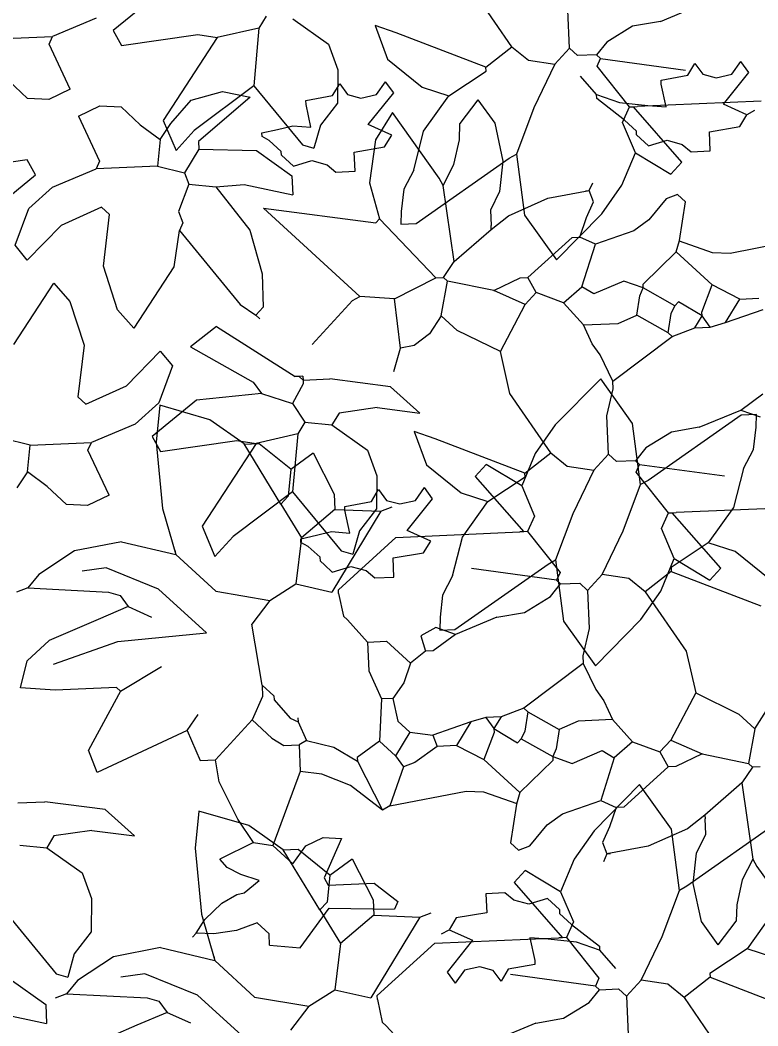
# Model space of a CAD drawing. Header units: centimetres. Extents: x 5667 to 17750, y 274 to 6203.
# Drawn here: x 13487.9 to 13549.3, y 1588.6 to 1672.4 of the extents above; entities that cross this region are included whole.
import ezdxf

# ---------------------------------------------------------------- set-up
doc = ezdxf.new("R2010")
doc.units = ezdxf.units.CM
doc.header["$MEASUREMENT"] = 0
doc.layers.get('0').update_dxf_attribs({"lineweight": 18})
doc.layers.add('G-ANNO-DIM', color=3, linetype='Continuous', lineweight=9)
doc.layers.add('G-HEDGE', color=104, linetype='Continuous', lineweight=9)
doc.styles.add('ARIAL', font='arial.ttf')
doc.dimstyles.new('TICK_36', dxfattribs={"dimtxt": 10, "dimasz": 3.6, "dimexe": 1.8, "dimexo": 1.2, "dimgap": 1.8, "dimtad": 0, "dimdec": 0, "dimzin": 0, "dimdsep": 46, "dimtxsty": 'ARIAL', "dimblk": 'OBLIQUE', "dimcen": 1.8, "dimdle": 1.8, "dimclrd": 256, "dimclrt": 256, "dimadec": 0, "dimazin": 0, "dimtfac": 1, "dimtdec": 0, "dimtmove": 1, "dimatfit": 3, "dimldrblk": 'OPEN90', "dimfxl": 1, "dimtolj": 1, "dimtzin": 0, "dimarcsym": 0})

# ---------------------------------------------------------------- blocks, each defined once
blk = doc.blocks.new('_Oblique')
at = {"color": 0, "linetype": 'ByBlock', "lineweight": -2}
blk.add_line((-0.5, -0.5), (0.5, 0.5), dxfattribs=at)
blk = doc.blocks.new('*D104')
at = {"layer": 'Defpoints', "color": 0, "transparency": 16777216}
for p in [(13297.182, 1746.602), (13297.735, 1492.602), (13616.14, 1492.602)]:
    blk.add_point(p, dxfattribs=at)
at = {"layer": 'G-ANNO-DIM', "lineweight": -2, "transparency": 16777216}
for p, q in [((13616.14, 1748.402), (13616.14, 1632.514)), ((13616.14, 1490.802), (13616.14, 1606.69))]:
    blk.add_line(p, q, dxfattribs=at)
at = {"layer": 'G-ANNO-DIM', "color": 0, "lineweight": -2, "transparency": 16777216}
for p, q in [((13298.382, 1746.602), (13617.94, 1746.602)), ((13298.935, 1492.602), (13617.94, 1492.602))]:
    blk.add_line(p, q, dxfattribs=at)
at = {"layer": 'G-ANNO-DIM', "lineweight": -2, "transparency": 16777216, "xscale": 3.6, "yscale": 3.6, "zscale": 3.6}
for p, rotation in [((13616.14, 1746.602), 90), ((13616.14, 1492.602), 270)]:
    blk.add_blockref('_Oblique', p, dxfattribs=dict(at, rotation=rotation))
at = {"layer": 'G-ANNO-DIM', "transparency": 16777216, "insert": (13616.14, 1619.602), "char_height": 10, "attachment_point": 5, "rotation": 90, "style": 'ARIAL'}
blk.add_mtext('\\A1;254', dxfattribs=at)
blk = doc.blocks.new('_Open90')
at = {"color": 0, "linetype": 'ByBlock', "lineweight": -2}
for p, q in [((-0.5, 0.5), (0, 0)), ((0, 0), (-1, 0)), ((0, 0), (-0.5, -0.5))]:
    blk.add_line(p, q, dxfattribs=at)

msp = doc.modelspace()

# ---------------------------------------------------------------- linework, layer by layer
at = {"layer": 'G-HEDGE'}
for p, q in [((13528.825, 1670.117), (13525.416, 1675.076)), ((13499.338, 1674.514), (13495.639, 1671.48)), ((13533.618, 1670.006), (13533.479, 1673.193)), ((13541.181, 1672.251), (13544.629, 1673.679)), ((13494.223, 1672.517), (13490.584, 1670.994)), ((13508.356, 1672.673), (13507.76, 1671.69)), ((13510.599, 1672.451), (13513.564, 1670.346)), ((13507.76, 1671.69), (13504.284, 1670.899)), ((13507.76, 1671.69), (13507.332, 1666.883)), ((13519.197, 1671.293), (13517.44, 1671.908)), ((13517.44, 1671.908), (13518.462, 1669.113)), ((13538.864, 1671.845), (13536.723, 1670.523)), ((13541.181, 1672.251), (13538.864, 1671.845)), ((13485.487, 1670.772), (13490.584, 1670.994)), ((13490.293, 1670.343), (13490.584, 1670.994)), ((13495.639, 1671.48), (13496.332, 1670.234)), ((13496.332, 1670.234), (13502.676, 1671.148)), ((13504.284, 1670.899), (13499.796, 1664)), ((13502.676, 1671.148), (13504.284, 1670.899)), ((13526.663, 1668.427), (13519.197, 1671.293)), ((13492.054, 1666.59), (13490.293, 1670.343)), ((13513.564, 1670.346), (13514.338, 1668.21)), ((13526.663, 1668.427), (13528.825, 1670.117)), ((13528.825, 1670.117), (13530.193, 1669.01)), ((13532.398, 1668.677), (13533.618, 1670.006)), ((13534.282, 1669.397), (13533.618, 1670.006)), ((13536.723, 1670.523), (13535.875, 1669.467)), ((13518.462, 1669.113), (13521.348, 1666.782)), ((13530.193, 1669.01), (13532.398, 1668.677)), ((13535.875, 1669.467), (13534.282, 1669.397)), ((13536.207, 1669.162), (13535.875, 1669.467)), ((13535.917, 1668.511), (13536.207, 1669.162)), ((13536.207, 1669.162), (13543.273, 1668.193)), ((13514.338, 1668.21), (13514.312, 1665.445)), ((13526.677, 1668.108), (13526.663, 1668.427)), ((13532.398, 1668.677), (13530.659, 1665.038)), ((13538.619, 1665.117), (13535.917, 1668.511)), ((13543.458, 1667.764), (13544.054, 1668.748)), ((13544.054, 1668.748), (13544.716, 1667.848)), ((13547.116, 1667.839), (13547.877, 1668.915)), ((13548.555, 1667.987), (13547.877, 1668.915)), ((13488.505, 1665.818), (13486.913, 1667.323)), ((13523.575, 1666.058), (13526.677, 1668.108)), ((13535.867, 1666.157), (13534.523, 1667.694)), ((13541.242, 1667.349), (13543.458, 1667.764)), ((13541.256, 1667.03), (13541.242, 1667.349)), ((13544.716, 1667.848), (13545.82, 1667.554)), ((13545.82, 1667.554), (13547.116, 1667.839)), ((13546.437, 1665.34), (13548.555, 1667.987)), ((13492.054, 1666.59), (13490.268, 1665.742)), ((13507.332, 1666.883), (13502.386, 1663.156)), ((13507.332, 1666.883), (13511.377, 1661.951)), ((13513.891, 1666.07), (13514.487, 1667.053)), ((13514.487, 1667.053), (13515.15, 1666.154)), ((13517.549, 1666.144), (13518.311, 1667.22)), ((13518.989, 1666.292), (13518.311, 1667.22)), ((13521.348, 1666.782), (13523.575, 1666.058)), ((13541.658, 1665.132), (13541.256, 1667.03)), ((13490.268, 1665.742), (13488.505, 1665.818)), ((13500.43, 1663.735), (13502.129, 1665.691)), ((13502.129, 1665.691), (13504.736, 1666.419)), ((13507.038, 1665.939), (13502.731, 1662.24)), ((13504.736, 1666.419), (13507.038, 1665.939)), ((13511.675, 1665.654), (13513.891, 1666.07)), ((13511.689, 1665.335), (13511.675, 1665.654)), ((13515.15, 1666.154), (13516.253, 1665.859)), ((13516.253, 1665.859), (13517.549, 1666.144)), ((13516.87, 1663.646), (13518.989, 1666.292)), ((13521.47, 1663.093), (13523.575, 1666.058)), ((13525.99, 1665.726), (13524.481, 1663.745)), ((13525.99, 1665.726), (13527.389, 1663.779)), ((13535.881, 1665.838), (13535.867, 1666.157)), ((13535.867, 1666.157), (13537.784, 1665.489)), ((13538.194, 1664.023), (13535.881, 1665.838)), ((13492.742, 1664.358), (13494.528, 1665.206)), ((13494.528, 1665.206), (13496.29, 1665.129)), ((13496.29, 1665.129), (13497.882, 1663.624)), ((13512.091, 1663.437), (13511.689, 1665.335)), ((13514.312, 1665.445), (13512.9, 1663.614)), ((13530.659, 1665.038), (13529.214, 1661.196)), ((13537.784, 1665.489), (13540.14, 1665.249)), ((13538.037, 1663.815), (13538.619, 1665.117)), ((13538.619, 1665.117), (13538.937, 1665.131)), ((13538.937, 1665.131), (13539.255, 1665.145)), ((13542.969, 1660.519), (13538.937, 1665.131)), ((13549.578, 1665.595), (13539.255, 1665.145)), ((13540.14, 1665.249), (13541.658, 1665.132)), ((13548.39, 1664.468), (13546.437, 1665.34)), ((13549.014, 1664.815), (13548.39, 1664.468)), ((13492.742, 1664.358), (13494.502, 1660.604)), ((13499.796, 1664), (13500.863, 1661.493)), ((13518.878, 1664.667), (13517.471, 1662.376)), ((13522.763, 1659.201), (13518.878, 1664.667)), ((13539.192, 1663.109), (13538.194, 1664.023)), ((13547.794, 1663.484), (13548.39, 1664.468)), ((13497.882, 1663.624), (13499.53, 1662.42)), ((13499.53, 1662.42), (13500.43, 1663.735)), ((13502.386, 1663.156), (13500.863, 1661.493)), ((13508.012, 1662.967), (13509.308, 1663.25)), ((13509.308, 1663.25), (13510.573, 1663.555)), ((13510.573, 1663.555), (13512.091, 1663.437)), ((13512.9, 1663.614), (13512.347, 1661.675)), ((13518.823, 1662.773), (13516.87, 1663.646)), ((13524.45, 1662.394), (13524.481, 1663.745)), ((13527.389, 1663.779), (13528.073, 1660.61)), ((13539.104, 1661.308), (13538.037, 1663.815)), ((13545.26, 1663.055), (13547.794, 1663.484)), ((13499.53, 1662.42), (13499.309, 1660.176)), ((13508.026, 1662.648), (13508.012, 1662.967)), ((13508.628, 1662.329), (13508.026, 1662.648)), ((13509.625, 1661.414), (13508.628, 1662.329)), ((13517.471, 1662.376), (13516.972, 1658.812)), ((13518.228, 1661.79), (13518.823, 1662.773)), ((13520.653, 1659.865), (13521.47, 1663.093)), ((13523.995, 1660.318), (13524.45, 1662.394)), ((13539.206, 1662.791), (13539.192, 1663.109)), ((13539.539, 1662.486), (13539.206, 1662.791)), ((13539.539, 1662.486), (13540.203, 1661.877)), ((13540.203, 1661.877), (13541.739, 1662.348)), ((13541.739, 1662.348), (13543.008, 1662.004)), ((13545.329, 1661.461), (13545.26, 1663.055)), ((13502.758, 1661.603), (13501.567, 1659.635)), ((13502.731, 1662.24), (13502.758, 1661.603)), ((13502.758, 1661.603), (13507.551, 1661.493)), ((13507.551, 1661.493), (13510.516, 1659.387)), ((13511.377, 1661.951), (13512.347, 1661.675)), ((13515.693, 1661.36), (13518.228, 1661.79)), ((13543.008, 1662.004), (13543.736, 1661.392)), ((13543.736, 1661.392), (13545.329, 1661.461)), ((13488.464, 1660.714), (13482.119, 1659.799)), ((13489.156, 1659.467), (13488.464, 1660.714)), ((13494.502, 1660.604), (13494.212, 1659.954)), ((13509.639, 1661.096), (13509.625, 1661.414)), ((13509.972, 1660.792), (13509.639, 1661.096)), ((13509.972, 1660.792), (13510.637, 1660.182)), ((13510.637, 1660.182), (13512.172, 1660.654)), ((13512.172, 1660.654), (13513.441, 1660.309)), ((13515.763, 1659.767), (13515.693, 1661.36)), ((13520.848, 1655.405), (13528.59, 1660.849)), ((13528.073, 1660.61), (13527.801, 1658.085)), ((13528.59, 1660.849), (13529.214, 1661.196)), ((13529.214, 1661.196), (13529.876, 1656.097)), ((13537.976, 1658.6), (13539.104, 1661.308)), ((13539.104, 1661.308), (13542.055, 1659.521)), ((13490.572, 1658.43), (13494.212, 1659.954)), ((13499.309, 1660.176), (13494.212, 1659.954)), ((13499.309, 1660.176), (13501.567, 1659.635)), ((13513.441, 1660.309), (13514.169, 1659.697)), ((13514.169, 1659.697), (13515.763, 1659.767)), ((13520.653, 1659.865), (13519.814, 1658.269)), ((13523.109, 1658.577), (13523.995, 1660.318)), ((13542.055, 1659.521), (13542.969, 1660.519)), ((13485.458, 1656.433), (13489.156, 1659.467)), ((13501.567, 1659.635), (13501.928, 1658.694)), ((13510.516, 1659.387), (13510.586, 1657.795)), ((13523.109, 1658.577), (13522.763, 1659.201)), ((13488.597, 1656.655), (13490.572, 1658.43)), ((13501.928, 1658.694), (13501.069, 1656.422)), ((13501.928, 1658.694), (13504.171, 1658.473)), ((13504.172, 1658.473), (13506.54, 1658.666)), ((13504.172, 1658.472), (13506.999, 1654.847)), ((13506.54, 1658.666), (13510.586, 1657.795)), ((13516.972, 1658.812), (13517.805, 1655.793)), ((13519.814, 1658.269), (13519.601, 1656.417)), ((13524.025, 1652.234), (13523.109, 1658.577)), ((13531.806, 1657.517), (13535.259, 1658.149)), ((13534.94, 1658.136), (13535.259, 1658.149)), ((13535.259, 1658.149), (13535.549, 1658.801)), ((13535.618, 1657.208), (13535.259, 1658.149)), ((13536.32, 1656.224), (13537.976, 1658.6)), ((13527.801, 1658.085), (13527.03, 1656.514)), ((13528.544, 1656.06), (13531.806, 1657.517)), ((13541.673, 1657.471), (13540.228, 1655.713)), ((13542.615, 1657.832), (13541.673, 1657.471)), ((13543.279, 1657.223), (13542.615, 1657.832)), ((13487.466, 1653.594), (13488.597, 1656.655)), ((13494.669, 1656.781), (13491.298, 1655.237)), ((13494.669, 1656.781), (13495.334, 1656.172)), ((13501.069, 1656.422), (13501.429, 1655.48)), ((13508.144, 1656.694), (13517.5, 1655.46)), ((13516.171, 1649.337), (13508.144, 1656.694)), ((13519.601, 1656.417), (13519.573, 1655.35)), ((13527.03, 1656.514), (13527.086, 1655.24)), ((13535.037, 1655.906), (13535.618, 1657.208)), ((13542.781, 1654.009), (13543.279, 1657.223)), ((13494.817, 1651.858), (13495.334, 1656.172)), ((13517.5, 1655.46), (13517.805, 1655.793)), ((13522.487, 1650.889), (13517.805, 1655.793)), ((13527.099, 1654.921), (13528.544, 1656.06)), ((13529.876, 1656.097), (13532.531, 1652.373)), ((13532.531, 1652.373), (13536.32, 1656.224)), ((13534.469, 1654.285), (13535.037, 1655.906)), ((13540.228, 1655.713), (13538.959, 1654.801)), ((13491.298, 1655.237), (13488.477, 1652.361)), ((13501.138, 1654.828), (13500.682, 1651.807)), ((13501.429, 1655.48), (13501.139, 1654.829)), ((13501.139, 1654.829), (13506.195, 1648.665)), ((13506.999, 1654.847), (13508.038, 1651.206)), ((13519.573, 1655.35), (13520.848, 1655.405)), ((13524.025, 1652.234), (13527.099, 1654.921)), ((13527.099, 1654.921), (13527.086, 1655.24)), ((13538.959, 1654.801), (13535.771, 1653.703)), ((13530.147, 1650.904), (13533.832, 1654.257)), ((13533.832, 1654.257), (13534.469, 1654.285)), ((13535.771, 1653.703), (13534.469, 1654.285)), ((13542.504, 1653.039), (13542.781, 1654.009)), ((13545.528, 1652.973), (13542.76, 1653.938)), ((13553.309, 1654.148), (13546.978, 1652.915)), ((13488.477, 1652.361), (13487.466, 1653.594)), ((13534.65, 1650.143), (13535.771, 1653.703)), ((13523.125, 1650.917), (13524.025, 1652.234)), ((13539.747, 1650.365), (13542.504, 1653.039)), ((13545.496, 1650.297), (13542.504, 1653.039)), ((13546.978, 1652.915), (13545.528, 1652.973)), ((13496, 1648.22), (13494.817, 1651.858)), ((13500.682, 1651.807), (13497.344, 1646.683)), ((13508.038, 1651.206), (13508.121, 1648.43)), ((13519.052, 1649.144), (13522.487, 1650.889)), ((13522.487, 1650.889), (13523.125, 1650.917)), ((13522.945, 1647.717), (13523.457, 1650.613)), ((13523.457, 1650.613), (13523.125, 1650.917)), ((13527.322, 1649.823), (13523.457, 1650.613)), ((13527.322, 1649.823), (13529.511, 1650.877)), ((13529.511, 1650.877), (13530.147, 1650.904)), ((13530.841, 1649.658), (13530.147, 1650.904)), ((13538.141, 1650.614), (13535.634, 1649.547)), ((13539.761, 1650.047), (13538.141, 1650.614)), ((13487.35, 1645.328), (13490.689, 1650.452)), ((13490.689, 1650.451), (13492.033, 1648.915)), ((13529.926, 1648.66), (13527.322, 1649.823)), ((13533.112, 1648.799), (13534.65, 1650.143)), ((13535.634, 1649.547), (13534.65, 1650.143)), ((13539.471, 1649.395), (13539.761, 1650.047)), ((13539.761, 1650.047), (13539.747, 1650.365)), ((13542.38, 1648.565), (13539.761, 1650.047)), ((13544.638, 1648.024), (13545.496, 1650.297)), ((13547.783, 1649.119), (13545.496, 1650.297)), ((13492.033, 1648.915), (13493.216, 1645.276)), ((13512.195, 1645.333), (13515.547, 1648.991)), ((13515.547, 1648.991), (13516.171, 1649.337)), ((13519.052, 1649.144), (13516.171, 1649.337)), ((13519.551, 1645.015), (13519.052, 1649.144)), ((13529.926, 1648.66), (13530.841, 1649.658)), ((13533.112, 1648.799), (13530.841, 1649.658)), ((13539.222, 1647.788), (13539.471, 1649.395)), ((13542.684, 1648.897), (13542.38, 1648.565)), ((13544.651, 1647.706), (13542.684, 1648.897)), ((13546.591, 1647.152), (13547.783, 1649.119)), ((13547.783, 1649.119), (13549.375, 1649.189)), ((13497.343, 1646.683), (13496, 1648.22)), ((13506.195, 1648.665), (13507.511, 1647.764)), ((13508.121, 1648.43), (13507.511, 1647.764)), ((13527.863, 1644.74), (13529.926, 1648.66)), ((13534.789, 1646.957), (13533.112, 1648.799)), ((13542.089, 1647.913), (13542.38, 1648.565)), ((13546.591, 1647.152), (13549.736, 1648.247)), ((13507.511, 1647.764), (13507.843, 1647.46)), ((13522.945, 1647.717), (13521.956, 1646.214)), ((13524.275, 1646.499), (13522.945, 1647.717)), ((13537.656, 1647.082), (13539.222, 1647.788)), ((13541.84, 1646.307), (13539.222, 1647.788)), ((13541.84, 1646.307), (13542.089, 1647.913)), ((13544.057, 1646.723), (13544.651, 1647.706)), ((13544.651, 1647.706), (13544.638, 1648.024)), ((13545.331, 1646.778), (13544.651, 1647.706)), ((13504.222, 1646.838), (13502.061, 1645.148)), ((13504.222, 1646.838), (13510.788, 1642.656)), ((13527.863, 1644.74), (13524.275, 1646.499)), ((13534.789, 1646.957), (13537.656, 1647.082)), ((13535.496, 1645.392), (13534.789, 1646.957)), ((13542.173, 1646.002), (13544.057, 1646.723)), ((13544.057, 1646.723), (13545.331, 1646.778)), ((13545.331, 1646.778), (13546.591, 1647.152)), ((13521.956, 1646.214), (13520.679, 1645.237)), ((13537.227, 1642.275), (13542.173, 1646.002)), ((13542.173, 1646.002), (13541.84, 1646.307)), ((13493.216, 1645.276), (13492.698, 1640.963)), ((13496.735, 1641.898), (13499.556, 1644.773)), ((13499.556, 1644.773), (13500.567, 1643.541)), ((13502.061, 1645.148), (13507.298, 1642.184)), ((13518.997, 1643.076), (13519.551, 1645.015)), ((13520.679, 1645.237), (13519.551, 1645.015)), ((13528.653, 1641.263), (13527.863, 1644.74)), ((13536.174, 1644.464), (13535.496, 1645.392)), ((13537.227, 1642.275), (13536.174, 1644.464)), ((13500.567, 1643.541), (13499.435, 1640.48)), ((13507.298, 1642.184), (13507.977, 1641.256)), ((13511.108, 1642.67), (13510.788, 1642.656)), ((13511.426, 1642.684), (13511.108, 1642.67)), ((13511.108, 1642.67), (13511.44, 1642.364)), ((13511.426, 1642.684), (13511.44, 1642.364)), ((13511.44, 1642.364), (13513.67, 1642.462)), ((13511.44, 1642.364), (13511.454, 1642.046)), ((13518.718, 1641.818), (13513.67, 1642.462)), ((13536.214, 1642.485), (13532.425, 1638.634)), ((13538.869, 1638.761), (13536.214, 1642.485)), ((13537.255, 1641.638), (13537.227, 1642.275)), ((13493.364, 1640.354), (13496.735, 1641.898)), ((13511.454, 1642.046), (13510.567, 1640.411)), ((13521.159, 1639.621), (13518.718, 1641.818)), ((13536.716, 1639.38), (13537.255, 1641.638)), ((13493.364, 1640.354), (13492.698, 1640.963)), ((13502.575, 1640.701), (13498.876, 1637.667)), ((13507.977, 1641.256), (13502.575, 1640.701)), ((13507.977, 1641.256), (13510.567, 1640.411)), ((13532.062, 1636.304), (13528.653, 1641.263)), ((13547.866, 1639.866), (13549.722, 1641.224)), ((13499.435, 1640.48), (13497.46, 1638.705)), ((13499.518, 1640.27), (13499.213, 1637.186)), ((13503.675, 1639.069), (13499.518, 1640.27)), ((13510.567, 1640.411), (13511.593, 1638.86)), ((13517.604, 1640.08), (13514.432, 1639.622)), ((13517.604, 1640.08), (13521.159, 1639.621)), ((13544.418, 1638.438), (13547.866, 1639.866)), ((13547.866, 1639.866), (13549.487, 1639.298)), ((13506.548, 1637.045), (13503.675, 1639.069)), ((13511.593, 1638.86), (13510.997, 1637.877)), ((13511.593, 1638.86), (13513.836, 1638.638)), ((13514.432, 1639.622), (13513.836, 1638.638)), ((13536.855, 1636.193), (13536.716, 1639.38)), ((13547.897, 1639.453), (13540.155, 1634.008)), ((13549.172, 1639.508), (13547.897, 1639.453)), ((13549.144, 1638.441), (13549.172, 1639.508)), ((13497.46, 1638.705), (13493.821, 1637.181)), ((13513.836, 1638.638), (13516.801, 1636.534)), ((13522.434, 1637.48), (13520.677, 1638.096)), ((13520.677, 1638.096), (13521.699, 1635.3)), ((13532.425, 1638.634), (13530.769, 1636.258)), ((13539.531, 1633.662), (13538.869, 1638.761)), ((13542.101, 1638.032), (13539.96, 1636.71)), ((13544.418, 1638.438), (13542.101, 1638.032)), ((13548.931, 1636.589), (13549.144, 1638.441)), ((13488.724, 1636.959), (13486.466, 1637.499)), ((13488.724, 1636.959), (13493.821, 1637.181)), ((13493.53, 1636.531), (13493.821, 1637.181)), ((13498.876, 1637.667), (13499.569, 1636.421)), ((13499.213, 1637.186), (13499.746, 1631.681)), ((13499.569, 1636.421), (13505.913, 1637.335)), ((13505.913, 1637.335), (13507.521, 1637.087)), ((13510.997, 1637.877), (13507.521, 1637.087)), ((13510.997, 1637.877), (13510.569, 1633.07)), ((13529.9, 1634.614), (13522.434, 1637.48)), ((13488.502, 1634.715), (13488.724, 1636.959)), ((13495.29, 1632.777), (13493.53, 1636.531)), ((13507.521, 1637.087), (13503.033, 1630.187)), ((13507.781, 1637.066), (13506.507, 1637.011)), ((13509.597, 1632.037), (13506.548, 1637.045)), ((13510.427, 1634.946), (13507.781, 1637.066)), ((13510.427, 1634.946), (13512.284, 1636.305)), ((13512.284, 1636.305), (13514.03, 1632.869)), ((13516.801, 1636.534), (13517.575, 1634.397)), ((13529.9, 1634.614), (13532.062, 1636.304)), ((13532.062, 1636.304), (13533.43, 1635.197)), ((13539.96, 1636.71), (13539.112, 1635.654)), ((13548.092, 1634.993), (13548.931, 1636.589)), ((13530.769, 1636.258), (13529.641, 1633.55)), ((13535.635, 1634.864), (13536.855, 1636.193)), ((13537.519, 1635.585), (13536.855, 1636.193)), ((13539.112, 1635.654), (13537.519, 1635.585)), ((13539.444, 1635.349), (13539.112, 1635.654)), ((13488.502, 1634.715), (13487.602, 1633.399)), ((13490.15, 1633.51), (13488.502, 1634.715)), ((13510.427, 1634.946), (13510.206, 1632.703)), ((13521.699, 1635.3), (13524.585, 1632.969)), ((13526.69, 1635.337), (13525.776, 1634.339)), ((13529.641, 1633.55), (13526.69, 1635.337)), ((13533.43, 1635.197), (13535.635, 1634.864)), ((13535.635, 1634.864), (13533.896, 1631.225)), ((13539.154, 1634.698), (13539.444, 1635.349)), ((13541.856, 1631.304), (13539.154, 1634.698)), ((13539.444, 1635.349), (13546.51, 1634.38)), ((13548.092, 1634.993), (13547.275, 1631.765)), ((13517.575, 1634.397), (13517.549, 1631.632)), ((13525.776, 1634.339), (13529.808, 1629.727)), ((13526.812, 1632.245), (13529.914, 1634.295)), ((13529.914, 1634.295), (13529.9, 1634.614)), ((13540.155, 1634.008), (13539.531, 1633.662)), ((13491.742, 1632.006), (13490.15, 1633.51)), ((13510.569, 1633.07), (13505.623, 1629.343)), ((13510.569, 1633.07), (13514.614, 1628.138)), ((13517.128, 1632.257), (13517.724, 1633.241)), ((13517.724, 1633.241), (13518.386, 1632.341)), ((13520.786, 1632.331), (13521.548, 1633.407)), ((13522.226, 1632.479), (13521.548, 1633.407)), ((13524.585, 1632.969), (13526.812, 1632.245)), ((13529.641, 1633.55), (13530.708, 1631.043)), ((13538.086, 1629.82), (13539.531, 1633.662)), ((13495.29, 1632.777), (13493.505, 1631.929)), ((13510.206, 1632.703), (13509.597, 1632.037)), ((13514.03, 1632.869), (13514.085, 1631.595)), ((13514.912, 1631.841), (13517.128, 1632.257)), ((13518.386, 1632.341), (13519.49, 1632.046)), ((13519.49, 1632.046), (13520.786, 1632.331)), ((13520.107, 1629.833), (13522.226, 1632.479)), ((13524.707, 1629.28), (13526.812, 1632.245)), ((13493.505, 1631.929), (13491.742, 1632.006)), ((13499.746, 1631.681), (13500.843, 1627.825)), ((13509.597, 1632.037), (13511.315, 1629.239)), ((13514.085, 1631.595), (13511.315, 1629.239)), ((13517.922, 1631.443), (13513.843, 1624.709)), ((13514.085, 1631.595), (13517.922, 1631.443)), ((13514.926, 1631.522), (13514.912, 1631.841)), ((13515.328, 1629.624), (13514.926, 1631.522)), ((13517.549, 1631.632), (13516.137, 1629.801)), ((13517.922, 1631.443), (13518.864, 1631.804)), ((13541.274, 1630.002), (13541.856, 1631.304)), ((13541.856, 1631.304), (13542.174, 1631.318)), ((13542.174, 1631.318), (13542.492, 1631.332)), ((13546.206, 1626.706), (13542.174, 1631.318)), ((13552.815, 1631.782), (13542.492, 1631.332)), ((13547.275, 1631.765), (13545.17, 1628.8)), ((13530.708, 1631.043), (13530.126, 1629.741)), ((13533.896, 1631.225), (13532.45, 1627.383)), ((13503.033, 1630.187), (13504.1, 1627.68)), ((13512.545, 1629.437), (13513.81, 1629.742)), ((13513.81, 1629.742), (13515.328, 1629.624)), ((13516.137, 1629.801), (13515.584, 1627.862)), ((13519.167, 1629.263), (13529.489, 1629.713)), ((13522.06, 1628.96), (13520.107, 1629.833)), ((13529.808, 1629.727), (13529.489, 1629.713)), ((13530.126, 1629.741), (13529.808, 1629.727)), ((13530.126, 1629.741), (13532.828, 1626.347)), ((13536.347, 1626.181), (13538.086, 1629.82)), ((13542.341, 1627.495), (13541.274, 1630.002)), ((13496.326, 1628.906), (13492.425, 1628.137)), ((13496.326, 1628.906), (13500.843, 1627.825)), ((13505.623, 1629.343), (13504.1, 1627.68)), ((13511.315, 1629.239), (13510.844, 1625.388)), ((13511.249, 1629.154), (13512.545, 1629.437)), ((13511.263, 1628.835), (13511.249, 1629.154)), ((13511.865, 1628.516), (13511.263, 1628.835)), ((13514.377, 1624.905), (13519.167, 1629.263)), ((13521.464, 1627.977), (13522.06, 1628.96)), ((13523.89, 1626.052), (13524.707, 1629.28)), ((13545.17, 1628.8), (13542.068, 1626.75)), ((13547.397, 1628.076), (13545.17, 1628.8)), ((13492.425, 1628.137), (13489.433, 1626.163)), ((13500.843, 1627.825), (13500.829, 1628.144)), ((13512.862, 1627.602), (13511.865, 1628.516)), ((13514.614, 1628.138), (13515.584, 1627.862)), ((13518.93, 1627.547), (13521.464, 1627.977)), ((13550.283, 1625.745), (13547.397, 1628.076)), ((13500.843, 1627.825), (13504.167, 1624.778)), ((13512.876, 1627.283), (13512.862, 1627.602)), ((13513.209, 1626.979), (13512.876, 1627.283)), ((13519, 1625.954), (13518.93, 1627.547)), ((13531.827, 1627.037), (13532.45, 1627.383)), ((13532.45, 1627.383), (13533.113, 1622.284)), ((13541.213, 1624.787), (13542.341, 1627.495)), ((13542.341, 1627.495), (13545.292, 1625.708)), ((13495.043, 1626.731), (13493.043, 1626.44)), ((13499.407, 1624.949), (13495.043, 1626.731)), ((13513.209, 1626.979), (13513.873, 1626.369)), ((13513.873, 1626.369), (13515.409, 1626.841)), ((13515.409, 1626.841), (13516.678, 1626.496)), ((13516.678, 1626.496), (13517.406, 1625.884)), ((13524.085, 1621.592), (13531.827, 1627.037)), ((13532.538, 1625.696), (13525.472, 1626.665)), ((13532.828, 1626.347), (13532.538, 1625.696)), ((13542.082, 1626.431), (13539.92, 1624.741)), ((13542.068, 1626.75), (13542.082, 1626.431)), ((13542.082, 1626.431), (13549.548, 1623.565)), ((13545.292, 1625.708), (13546.206, 1626.706)), ((13489.433, 1626.163), (13488.514, 1625.053)), ((13517.406, 1625.884), (13519, 1625.954)), ((13523.89, 1626.052), (13523.051, 1624.456)), ((13532.538, 1625.696), (13532.87, 1625.391)), ((13532.87, 1625.391), (13534.463, 1625.46)), ((13534.463, 1625.46), (13535.127, 1624.852)), ((13536.347, 1626.181), (13535.127, 1624.852)), ((13538.552, 1625.848), (13536.347, 1626.181)), ((13539.92, 1624.741), (13538.552, 1625.848)), ((13488.514, 1625.053), (13487.572, 1624.693)), ((13488.514, 1625.053), (13495.233, 1624.708)), ((13495.233, 1624.708), (13496.203, 1624.431)), ((13503.396, 1621.313), (13499.407, 1624.949)), ((13504.167, 1624.778), (13508.67, 1624.017)), ((13508.67, 1624.017), (13510.844, 1625.388)), ((13510.844, 1625.388), (13513.843, 1624.709)), ((13514.391, 1624.585), (13514.377, 1624.905)), ((13514.391, 1624.585), (13514.793, 1622.688)), ((13532.022, 1624.335), (13532.87, 1625.391)), ((13535.127, 1624.852), (13535.266, 1621.665)), ((13539.557, 1622.411), (13541.213, 1624.787)), ((13539.92, 1624.741), (13543.329, 1619.782)), ((13496.203, 1624.431), (13496.881, 1623.503)), ((13508.67, 1624.017), (13507.16, 1622.036)), ((13523.051, 1624.456), (13522.838, 1622.604)), ((13529.881, 1623.013), (13532.022, 1624.335)), ((13496.881, 1623.503), (13494.374, 1622.436)), ((13496.881, 1623.503), (13498.834, 1622.63)), ((13527.564, 1622.607), (13529.881, 1623.013)), ((13494.374, 1622.436), (13490.301, 1620.662)), ((13514.793, 1622.688), (13515.125, 1622.383)), ((13515.125, 1622.383), (13516.801, 1620.541)), ((13522.838, 1622.604), (13522.81, 1621.537)), ((13527.564, 1622.607), (13524.116, 1621.179)), ((13533.113, 1622.284), (13535.768, 1618.56)), ((13535.768, 1618.56), (13539.557, 1622.411)), ((13496.025, 1620.583), (13503.396, 1621.313)), ((13508.02, 1616.966), (13507.16, 1622.036)), ((13522.495, 1621.747), (13521.248, 1621.054)), ((13524.116, 1621.179), (13522.495, 1621.747)), ((13522.81, 1621.537), (13524.085, 1621.592)), ((13535.266, 1621.665), (13534.727, 1619.407)), ((13490.301, 1620.662), (13488.459, 1618.986)), ((13490.652, 1618.716), (13496.025, 1620.583)), ((13516.801, 1620.541), (13518.395, 1620.61)), ((13516.801, 1620.541), (13516.9, 1618.147)), ((13518.395, 1620.61), (13520.39, 1618.782)), ((13521.248, 1621.054), (13521.622, 1619.793)), ((13524.116, 1621.179), (13522.26, 1619.821)), ((13521.622, 1619.793), (13520.39, 1618.782)), ((13522.26, 1619.821), (13521.622, 1619.793)), ((13543.329, 1619.782), (13544.119, 1616.305)), ((13487.92, 1616.728), (13488.459, 1618.986)), ((13520.39, 1618.782), (13519.822, 1617.161)), ((13534.755, 1618.77), (13529.809, 1615.043)), ((13534.727, 1619.407), (13534.755, 1618.77)), ((13534.755, 1618.77), (13535.808, 1616.581)), ((13496.231, 1616.452), (13499.652, 1618.517)), ((13516.9, 1618.147), (13517.966, 1615.804)), ((13519.822, 1617.161), (13518.921, 1615.845)), ((13490.801, 1616.534), (13487.92, 1616.728)), ((13495.898, 1616.757), (13490.801, 1616.534)), ((13496.231, 1616.452), (13493.571, 1611.548)), ((13496.231, 1616.452), (13495.898, 1616.757)), ((13508.02, 1616.966), (13509.017, 1616.052)), ((13508.02, 1616.966), (13508.061, 1616.01)), ((13535.808, 1616.581), (13536.486, 1615.653)), ((13544.119, 1616.305), (13542.056, 1612.385)), ((13544.119, 1616.305), (13547.707, 1614.546)), ((13508.061, 1616.01), (13507.189, 1614.057)), ((13509.017, 1616.052), (13509.031, 1615.733)), ((13509.031, 1615.733), (13510.375, 1614.196)), ((13517.966, 1615.804), (13517.8, 1612.285)), ((13518.921, 1615.845), (13517.966, 1615.804)), ((13518.921, 1615.845), (13519.323, 1613.947)), ((13536.486, 1615.653), (13537.193, 1614.088)), ((13529.809, 1615.043), (13527.925, 1614.323)), ((13529.809, 1615.043), (13530.142, 1614.738)), ((13530.142, 1614.738), (13529.893, 1613.132)), ((13530.142, 1614.738), (13532.76, 1613.257)), ((13547.707, 1614.546), (13549.037, 1613.328)), ((13549.037, 1613.328), (13550.026, 1614.831)), ((13501.8, 1613.183), (13502.7, 1614.499)), ((13507.189, 1614.057), (13504.141, 1610.731)), ((13507.189, 1614.057), (13508.851, 1612.533)), ((13510.375, 1614.196), (13511.026, 1613.905)), ((13511.012, 1614.224), (13511.026, 1613.905)), ((13511.026, 1613.905), (13511.732, 1612.34)), ((13519.323, 1613.947), (13520.321, 1613.033)), ((13525.391, 1613.893), (13522.246, 1612.798)), ((13525.391, 1613.893), (13524.199, 1611.926)), ((13526.651, 1614.267), (13525.391, 1613.893)), ((13527.925, 1614.323), (13526.651, 1614.267)), ((13526.651, 1614.267), (13527.33, 1613.339)), ((13527.925, 1614.323), (13527.33, 1613.339)), ((13534.326, 1613.963), (13532.76, 1613.257)), ((13537.193, 1614.088), (13534.326, 1613.963)), ((13537.193, 1614.088), (13538.87, 1612.246)), ((13501.8, 1613.183), (13494.292, 1609.664)), ((13501.8, 1613.183), (13502.867, 1610.676)), ((13520.321, 1613.033), (13519.13, 1611.066)), ((13520.321, 1613.033), (13522.246, 1612.798)), ((13527.344, 1613.021), (13526.486, 1610.748)), ((13527.33, 1613.339), (13527.344, 1613.021)), ((13527.33, 1613.339), (13529.298, 1612.148)), ((13529.893, 1613.132), (13529.602, 1612.48)), ((13532.76, 1613.257), (13532.511, 1611.65)), ((13549.037, 1613.328), (13548.525, 1610.432)), ((13508.851, 1612.533), (13509.834, 1611.937)), ((13511.732, 1612.34), (13511.109, 1611.993)), ((13511.732, 1612.34), (13513.991, 1611.8)), ((13517.8, 1612.285), (13515.944, 1610.927)), ((13517.8, 1612.285), (13519.13, 1611.066)), ((13522.246, 1612.798), (13522.607, 1611.856)), ((13529.298, 1612.148), (13529.602, 1612.48)), ((13529.602, 1612.48), (13532.221, 1610.998)), ((13538.87, 1612.246), (13537.332, 1610.902)), ((13538.87, 1612.246), (13541.141, 1611.387)), ((13542.056, 1612.385), (13541.141, 1611.387)), ((13542.056, 1612.385), (13544.66, 1611.222)), ((13494.292, 1609.664), (13493.571, 1611.548)), ((13509.834, 1611.937), (13511.109, 1611.993)), ((13511.109, 1611.993), (13511.207, 1609.763)), ((13513.991, 1611.8), (13515.958, 1610.609)), ((13522.607, 1611.856), (13520.751, 1610.498)), ((13524.199, 1611.926), (13522.607, 1611.856)), ((13524.199, 1611.926), (13526.486, 1610.748)), ((13532.511, 1611.65), (13532.221, 1610.998)), ((13533.841, 1610.431), (13536.348, 1611.498)), ((13536.348, 1611.498), (13537.332, 1610.902)), ((13541.141, 1611.387), (13541.834, 1610.141)), ((13544.66, 1611.222), (13542.471, 1610.168)), ((13544.66, 1611.222), (13548.525, 1610.432)), ((13502.867, 1610.676), (13504.141, 1610.731)), ((13504.462, 1608.913), (13504.141, 1610.731)), ((13515.944, 1610.927), (13515.958, 1610.609)), ((13515.958, 1610.609), (13518.05, 1606.55)), ((13519.13, 1611.066), (13519.809, 1610.138)), ((13520.751, 1610.498), (13519.809, 1610.138)), ((13526.486, 1610.748), (13529.478, 1608.006)), ((13532.235, 1610.68), (13529.478, 1608.006)), ((13532.221, 1610.998), (13532.235, 1610.68)), ((13532.221, 1610.998), (13533.841, 1610.431)), ((13537.332, 1610.902), (13536.211, 1607.342)), ((13548.525, 1610.432), (13548.857, 1610.128)), ((13511.207, 1609.763), (13508.921, 1603.599)), ((13512.996, 1609.531), (13511.207, 1609.763)), ((13515.382, 1608.591), (13512.996, 1609.531)), ((13519.809, 1610.138), (13518.673, 1606.897)), ((13541.834, 1610.141), (13538.15, 1606.788)), ((13542.471, 1610.168), (13541.834, 1610.141)), ((13548.857, 1610.128), (13547.957, 1608.811)), ((13549.495, 1610.156), (13548.857, 1610.128)), ((13506.006, 1605.786), (13504.462, 1608.913)), ((13539.451, 1608.672), (13535.662, 1604.821)), ((13542.106, 1604.948), (13539.451, 1608.672)), ((13547.957, 1608.811), (13544.883, 1606.124)), ((13547.957, 1608.811), (13548.872, 1602.468)), ((13518.05, 1606.55), (13515.382, 1608.591)), ((13518.673, 1606.897), (13525.004, 1608.13)), ((13525.004, 1608.13), (13526.454, 1608.072)), ((13526.454, 1608.072), (13529.222, 1607.107)), ((13529.478, 1608.006), (13529.201, 1607.036)), ((13487.699, 1607.142), (13489.929, 1607.239)), ((13494.977, 1606.595), (13489.929, 1607.239)), ((13529.201, 1607.036), (13528.703, 1603.822)), ((13533.023, 1606.244), (13536.211, 1607.342)), ((13536.211, 1607.342), (13537.513, 1606.761)), ((13497.418, 1604.398), (13494.977, 1606.595)), ((13502.755, 1606.457), (13502.45, 1603.373)), ((13506.912, 1605.257), (13502.755, 1606.457)), ((13518.673, 1606.897), (13518.05, 1606.55)), ((13531.754, 1605.332), (13533.023, 1606.244)), ((13537.513, 1606.761), (13536.944, 1605.139)), ((13538.15, 1606.788), (13537.513, 1606.761)), ((13507.314, 1603.847), (13506.006, 1605.786)), ((13530.309, 1603.574), (13531.754, 1605.332)), ((13551.134, 1605.64), (13543.392, 1600.196)), ((13544.883, 1606.124), (13543.438, 1604.985)), ((13544.883, 1606.124), (13544.896, 1605.805)), ((13544.952, 1604.531), (13544.896, 1605.805)), ((13493.863, 1604.857), (13490.691, 1604.399)), ((13493.863, 1604.857), (13497.418, 1604.398)), ((13509.785, 1603.232), (13506.912, 1605.257)), ((13535.662, 1604.821), (13534.006, 1602.445)), ((13536.944, 1605.139), (13536.363, 1603.838)), ((13543.438, 1604.985), (13540.175, 1603.528)), ((13542.768, 1599.85), (13542.106, 1604.948)), ((13544.181, 1602.96), (13544.952, 1604.531)), ((13487.852, 1603.638), (13490.095, 1603.416)), ((13490.691, 1604.399), (13490.095, 1603.416)), ((13507.314, 1603.847), (13504.502, 1602.448)), ((13507.314, 1603.847), (13508.921, 1603.599)), ((13511.672, 1603.576), (13513.109, 1604.253)), ((13513.109, 1604.253), (13514.642, 1604.167)), ((13514.642, 1604.167), (13513.188, 1600.912)), ((13528.703, 1603.822), (13529.367, 1603.213)), ((13536.363, 1603.838), (13536.723, 1602.896)), ((13490.095, 1603.416), (13493.06, 1601.311)), ((13502.45, 1603.373), (13502.983, 1597.868)), ((13508.921, 1603.599), (13510.584, 1602.075)), ((13511.018, 1603.253), (13509.744, 1603.198)), ((13512.834, 1598.224), (13509.785, 1603.232)), ((13510.584, 1602.075), (13511.672, 1603.576)), ((13513.664, 1601.134), (13511.018, 1603.253)), ((13529.367, 1603.213), (13530.309, 1603.574)), ((13536.723, 1602.896), (13536.433, 1602.244)), ((13540.175, 1603.528), (13536.723, 1602.896)), ((13537.042, 1602.909), (13536.723, 1602.896)), ((13543.909, 1600.435), (13544.181, 1602.96)), ((13505.126, 1601.755), (13504.502, 1602.448)), ((13513.664, 1601.134), (13515.52, 1602.492)), ((13515.52, 1602.492), (13517.267, 1599.057)), ((13534.006, 1602.445), (13532.878, 1599.737)), ((13548.872, 1602.468), (13547.986, 1600.727)), ((13548.872, 1602.468), (13549.219, 1601.844)), ((13493.06, 1601.311), (13493.834, 1599.174)), ((13506.265, 1601.191), (13505.126, 1601.755)), ((13507.772, 1600.676), (13506.265, 1601.191)), ((13513.664, 1601.134), (13513.443, 1598.89)), ((13529.927, 1601.524), (13529.013, 1600.526)), ((13532.878, 1599.737), (13529.927, 1601.524)), ((13549.219, 1601.844), (13553.104, 1596.378)), ((13506.539, 1599.664), (13507.772, 1600.676)), ((13513.188, 1600.912), (13513.535, 1600.288)), ((13513.535, 1600.288), (13517.358, 1600.455)), ((13517.358, 1600.455), (13519.339, 1598.945)), ((13529.013, 1600.526), (13533.045, 1595.914)), ((13544.593, 1597.266), (13543.909, 1600.435)), ((13547.986, 1600.727), (13547.532, 1598.651)), ((13504.669, 1598.787), (13505.927, 1599.517)), ((13505.927, 1599.517), (13506.539, 1599.664)), ((13528.246, 1599.653), (13526.653, 1599.584)), ((13526.653, 1599.584), (13526.722, 1597.99)), ((13528.974, 1599.041), (13528.246, 1599.653)), ((13532.878, 1599.737), (13533.945, 1597.23)), ((13541.323, 1596.007), (13542.768, 1599.85)), ((13543.392, 1600.196), (13542.768, 1599.85)), ((13493.834, 1599.174), (13493.808, 1596.409)), ((13503.262, 1597.436), (13504.669, 1598.787)), ((13513.443, 1598.89), (13512.834, 1598.224)), ((13517.267, 1599.057), (13517.322, 1597.782)), ((13519.339, 1598.945), (13519.048, 1598.294)), ((13530.243, 1598.697), (13528.974, 1599.041)), ((13531.779, 1599.168), (13530.243, 1598.697)), ((13532.443, 1598.559), (13531.779, 1599.168)), ((13547.532, 1598.651), (13547.501, 1597.3)), ((13486.828, 1597.847), (13490.873, 1592.916)), ((13502.983, 1597.868), (13504.08, 1594.012)), ((13511.208, 1595.08), (13513.618, 1598.377)), ((13512.834, 1598.224), (13514.552, 1595.427)), ((13513.618, 1598.377), (13519.048, 1598.294)), ((13517.322, 1597.782), (13514.552, 1595.427)), ((13517.322, 1597.782), (13521.159, 1597.63)), ((13521.159, 1597.63), (13522.101, 1597.991)), ((13526.722, 1597.99), (13524.188, 1597.561)), ((13532.443, 1598.559), (13532.776, 1598.254)), ((13532.776, 1598.254), (13532.79, 1597.936)), ((13532.79, 1597.936), (13533.788, 1597.022)), ((13550.512, 1597.952), (13548.407, 1594.987)), ((13502.536, 1596.297), (13503.262, 1597.436)), ((13507.606, 1597.157), (13505.883, 1596.506)), ((13508.603, 1596.243), (13507.606, 1597.157)), ((13521.159, 1597.63), (13517.08, 1590.896)), ((13524.188, 1597.561), (13523.592, 1596.577)), ((13533.945, 1597.23), (13533.363, 1595.928)), ((13533.788, 1597.022), (13536.101, 1595.207)), ((13545.992, 1595.319), (13544.593, 1597.266)), ((13545.992, 1595.319), (13547.501, 1597.3)), ((13493.808, 1596.409), (13492.396, 1594.578)), ((13502.536, 1596.297), (13502.232, 1595.965)), ((13504.018, 1596.24), (13502.536, 1596.297)), ((13505.883, 1596.506), (13504.018, 1596.24)), ((13508.645, 1595.287), (13508.603, 1596.243)), ((13522.968, 1596.23), (13523.592, 1596.577)), ((13523.592, 1596.577), (13525.545, 1595.705)), ((13508.645, 1595.287), (13511.208, 1595.08)), ((13514.552, 1595.427), (13514.081, 1591.575)), ((13517.614, 1591.092), (13522.404, 1595.45)), ((13522.404, 1595.45), (13532.726, 1595.9)), ((13525.545, 1595.705), (13523.427, 1593.058)), ((13530.324, 1595.913), (13530.726, 1594.015)), ((13531.842, 1595.796), (13530.324, 1595.913)), ((13534.198, 1595.556), (13531.842, 1595.796)), ((13533.045, 1595.914), (13532.726, 1595.9)), ((13533.363, 1595.928), (13533.045, 1595.914)), ((13533.363, 1595.928), (13536.065, 1592.534)), ((13536.115, 1594.888), (13534.198, 1595.556)), ((13539.584, 1592.368), (13541.323, 1596.007)), ((13492.396, 1594.578), (13491.843, 1592.639)), ((13499.563, 1595.093), (13495.662, 1594.324)), ((13499.563, 1595.093), (13504.08, 1594.012)), ((13536.101, 1595.207), (13536.115, 1594.888)), ((13536.115, 1594.888), (13537.458, 1593.351)), ((13548.407, 1594.987), (13545.305, 1592.937)), ((13550.634, 1594.263), (13548.407, 1594.987)), ((13495.662, 1594.324), (13492.67, 1592.351)), ((13504.08, 1594.012), (13504.066, 1594.332)), ((13504.08, 1594.012), (13507.404, 1590.965)), ((13530.74, 1593.696), (13528.524, 1593.281)), ((13530.726, 1594.015), (13530.74, 1593.696)), ((13490.873, 1592.916), (13491.843, 1592.639)), ((13498.28, 1592.918), (13496.28, 1592.627)), ((13502.644, 1591.136), (13498.28, 1592.918)), ((13523.427, 1593.058), (13524.105, 1592.13)), ((13524.866, 1593.206), (13524.105, 1592.13)), ((13526.162, 1593.491), (13524.866, 1593.206)), ((13527.266, 1593.197), (13526.162, 1593.491)), ((13527.928, 1592.297), (13527.266, 1593.197)), ((13528.524, 1593.281), (13527.928, 1592.297)), ((13535.774, 1591.883), (13528.709, 1592.852)), ((13545.305, 1592.937), (13545.319, 1592.618)), ((13487.047, 1592.457), (13490.012, 1590.351)), ((13492.67, 1592.351), (13491.751, 1591.241)), ((13536.065, 1592.534), (13535.774, 1591.883)), ((13539.584, 1592.368), (13538.364, 1591.039)), ((13541.789, 1592.035), (13539.584, 1592.368)), ((13543.157, 1590.928), (13541.789, 1592.035)), ((13545.319, 1592.618), (13543.157, 1590.928)), ((13545.319, 1592.618), (13552.785, 1589.752)), ((13491.751, 1591.241), (13490.809, 1590.881)), ((13491.751, 1591.241), (13498.47, 1590.895)), ((13506.633, 1587.5), (13502.644, 1591.136)), ((13511.907, 1590.204), (13514.081, 1591.575)), ((13514.081, 1591.575), (13517.08, 1590.896)), ((13517.628, 1590.772), (13517.614, 1591.092)), ((13535.259, 1590.522), (13536.107, 1591.578)), ((13535.774, 1591.883), (13536.107, 1591.578)), ((13536.107, 1591.578), (13537.7, 1591.648)), ((13537.7, 1591.648), (13538.364, 1591.039)), ((13490.012, 1590.351), (13490.082, 1588.759)), ((13498.47, 1590.895), (13499.439, 1590.618)), ((13499.439, 1590.618), (13500.118, 1589.69)), ((13507.404, 1590.965), (13511.907, 1590.204)), ((13517.628, 1590.772), (13518.029, 1588.875)), ((13533.118, 1589.2), (13535.259, 1590.522)), ((13538.364, 1591.039), (13538.503, 1587.852)), ((13543.157, 1590.928), (13546.566, 1585.969)), ((13486.036, 1589.63), (13490.082, 1588.759)), ((13500.118, 1589.69), (13497.611, 1588.623)), ((13500.118, 1589.69), (13502.071, 1588.818)), ((13511.907, 1590.204), (13510.397, 1588.223)), ((13497.611, 1588.623), (13493.538, 1586.849)), ((13518.029, 1588.875), (13518.362, 1588.57)), ((13518.362, 1588.57), (13520.038, 1586.728)), ((13530.801, 1588.794), (13527.353, 1587.366)), ((13530.801, 1588.794), (13533.118, 1589.2))]:
    msp.add_line(p, q, dxfattribs=at)
for centre in [(13519.167, 1629.263), (13522.404, 1595.45)]:
    msp.add_arc(centre, 0.0000399, 92.84952, 132.6525, dxfattribs=at)

# ---------------------------------------------------------------- dimensions: what is measured, and where the dimension line sits
at = {"layer": 'G-ANNO-DIM'}
dim = msp.add_linear_dim(base=(13616.14, 1492.602), p1=(13297.182, 1746.602), p2=(13297.735, 1492.602), angle=90, dimstyle='TICK_36', dxfattribs=at)
dim.commit()
dim.dimension.update_dxf_attribs({"geometry": '*D104', "text_midpoint": (13616.14, 1619.602)})

doc.saveas('drawing.dxf')
